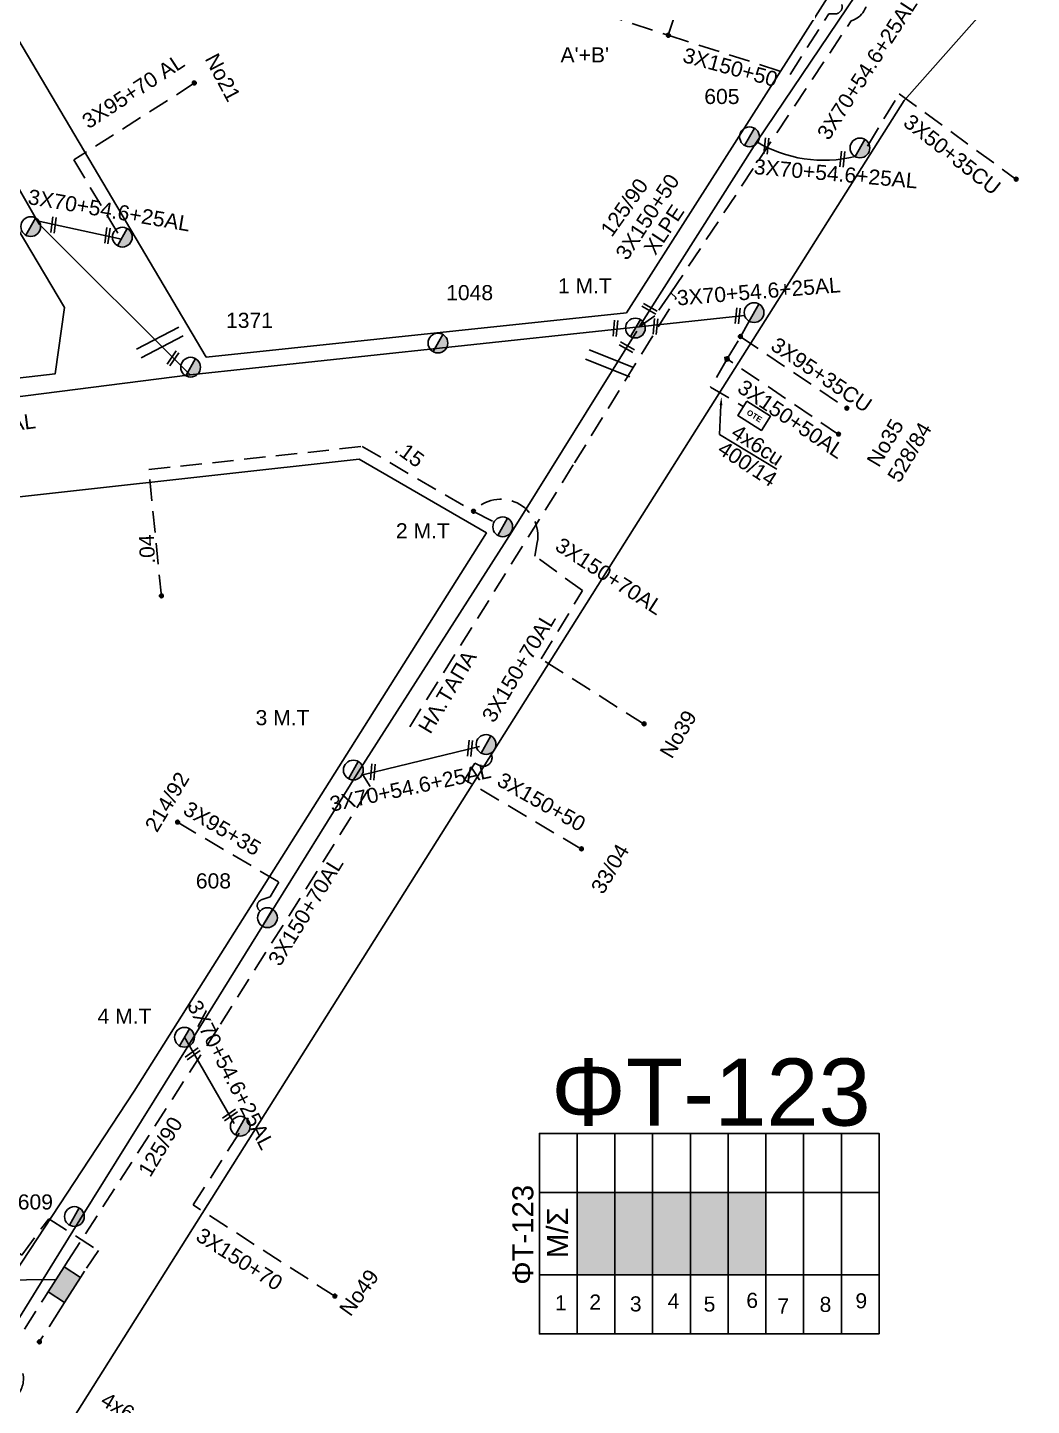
# Model space of a CAD drawing. Header units: millimetres. Extents: x 839 to 3144, y 747 to 1790.
# Drawn here: x 2443.5 to 2563.1, y 979.7 to 1144 of the extents above; entities that cross this region are included whole.
import ezdxf
from ezdxf import colors
from ezdxf.entities.mleader import LeaderData, LeaderLine
from ezdxf.enums import TextEntityAlignment as Align
from ezdxf.math import Vec2, Vec3

# ---------------------------------------------------------------- set-up
doc = ezdxf.new("R2010")
doc.units = ezdxf.units.MM
doc.linetypes.add('DASHED', pattern=[19.05, 12.7, -6.35])
for name, color, linetype in [('Link Box 4 Διευθύνσεων', 7, 'Continuous'), ('Pillar OTE', 7, 'Continuous'), ('Ασφαλειοκιβώτια Χ.Τ 9 αναχωρήσεων', 7, 'Continuous'), ('Γέφυρες Εναερίου Δικτύου', 7, 'DASHED'), ('Γυμνά εναέρια ΧΤ (3Φ)   3x50+35CU', 7, 'Continuous'), ('Γυμνά εναέρια ΧΤ και ΦΟΠ (3Φ)   4x50+16AL', 7, 'Continuous'), ('Επιγραφές - Σχήματα', 7, 'Continuous'), ('Καλώδια ΧΤ   3x150+50AL', 7, 'DASHED'), ('Καλώδια ΧΤ   3x150+70AL', 7, 'DASHED'), ('Καλώδια ΧΤ   3x150AL+50CU', 7, 'DASHED'), ('Καλώδια ΧΤ   3x95+35CU', 7, 'DASHED'), ('Καλώδια ΧΤ   3x95+50CU', 7, 'DASHED'), ('Μηχανική τομή', 7, 'Continuous'), ('Στύλος ΦΜ', 7, 'Continuous'), ('Στύλος ΦΜ @ 1', 7, 'Continuous'), ('Συνδέσεις', 7, 'Continuous'), ('Συνεστραμμένα ΧΤ   3x70+54.6+25AL', 7, 'SYN_LINE'), ('Τομή', 7, 'Continuous'), ('Υπόβαθρο ΔΕΗ', 7, 'Continuous'), ('Υπόγεια Καλώδια Δικτύου ΧΤ   .04', 7, 'DASHED'), ('Υπόγεια Καλώδια Δικτύου ΧΤ   .15', 7, 'DASHED'), ('Υπόγεια καλώδια Παροχών ΧΤ   4x50AL', 7, 'DASHED'), ('Υπόγεια καλώδια Παροχών ΧΤ   4x6', 7, 'DASHED')]:
    doc.layers.add(name, color=color, linetype=linetype)
doc.styles.get("Standard").update_dxf_attribs({"font": 'ARIAL.TTF'})
doc.linetypes.add('SYN_LINE', pattern='A,0.5,-0.0001,["/\\/\\/\\/",Standard,S=0.1,R=0,X=0,Y=-0.05],-0.25', length=0.7501)

# ---------------------------------------------------------------- blocks, each defined once
blk = doc.blocks.new('ΑΣΦΑΛΕΙΟΚΙΒΩΤΙΟ ΥΠΟΣΤΑΘΜΟΥ 9 ΑΝΑΧΩΡΗΣΕΩΝ')
at = {"layer": 'Ασφαλειοκιβώτια Χ.Τ 9 αναχωρήσεων', "ltscale": 40}
for p, q in [((-23.8, 40.36), (24.02, 40.36)), ((-9.72, 40.36), (-9.72, -40.64)), ((9.94, 40.36), (9.94, -40.64)), ((-23.8, 31.36), (24.02, 31.36)), ((-23.8, 22.36), (24.02, 22.36)), ((-23.8, 13.36), (24.02, 13.36)), ((-23.8, 4.36), (24.02, 4.36)), ((-23.8, -4.64), (24.02, -4.64)), ((-23.8, -13.64), (24.02, -13.64)), ((-23.8, -22.64), (24.02, -22.64)), ((-23.8, -31.64), (24.02, -31.64))]:
    blk.add_line(p, q, dxfattribs=at)
at = {"layer": 'Ασφαλειοκιβώτια Χ.Τ 9 αναχωρήσεων'}
blk.add_lwpolyline([(-23.8, -40.64), (24.02, -40.64), (24.02, 40.36), (-23.8, 40.36)], close=True, dxfattribs=at)
for s, p in [('1', (-18.19, 36.66)), ('2', (-17.99, 28.44)), ('3', (-18.43, 18.79)), ('4', (-17.74, 9.77)), ('5', (-18.47, 1.19)), ('6', (-17.59, -8.98)), ('7', (-18.93, -16.39)), ('8', (-18.55, -26.45)), ('9', (-17.69, -35))]:
    blk.add_text(s, height=3.6, rotation=270, dxfattribs=at).set_placement(p)
at = {"layer": 'Ασφαλειοκιβώτια Χ.Τ 9 αναχωρήσεων', "ltscale": 40}
for tag, height, p in [('ΟΝΟΜΑ', 5, (-0.16, 44.31)), ('ΚΕΙΜΕΝΟ 1', 2, (17.06, 35.59)), ('ΚΕΙΜΕΝΟ 2', 2, (17.06, 26.88)), ('ΚΕΙΜΕΝΟ 3', 2, (17.06, 17.69)), ('ΚΕΙΜΕΝΟ 4', 2, (17.06, 8.71)), ('ΚΕΙΜΕΝΟ 5', 2, (17.06, -0.13)), ('ΚΕΙΜΕΝΟ 6', 2, (17.06, -9.05)), ('ΚΕΙΜΕΝΟ 7', 2, (17.06, -18.13)), ('ΚΕΙΜΕΝΟ 8', 2, (17.06, -26.85)), ('ΚΕΙΜΕΝΟ 9', 2, (17.06, -35.99)), ('ΣΧ', 2, (-0.1, -42.64))]:
    blk.add_attdef(tag, text='', height=height, dxfattribs=at).set_placement(p, align=Align.MIDDLE_CENTER)
blk = doc.blocks.new('ΥΠΑΡΧΩΝ ΤΣΙΜΕΝΤΕΝΙΟΣ ΣΤΥΛΟΣ')
at = {"layer": 'Στύλος ΦΜ'}
blk.add_hatch(color=7, dxfattribs=at).paths.add_polyline_path([(-1.29, -2.28, 0.574793), (2.62, 0, 0.268822), (1.3, 2.27)])
at = {"layer": 'Στύλος ΦΜ', "color": 7}
blk.add_line((-1.29, -2.28), (1.3, 2.27), dxfattribs=at)
blk.add_circle((0, 0), 2.62, dxfattribs=at)
at = {"layer": 'Στύλος ΦΜ', "flags": 4}
for tag, p in [('ΑΡΙΘΜΟΣ', (-4.68, 8.05)), ('ΤΥΠΟΣ', (-4.91, 3.03))]:
    blk.add_attdef(tag, p, '', height=4, dxfattribs=at)
blk = doc.blocks.new('ΤΟΜΗ')
at = {"layer": 'Τομή', "ltscale": 40}
for p, q in [((-5.68, 0), (5.68, 0)), ((5.68, -2.33), (-5.68, -2.33))]:
    blk.add_line(p, q, dxfattribs=at)
blk = doc.blocks.new('LINK BOX 4 ΑΝΑΧΩΡΗΣΕΩΝ')
at = {"layer": 'Link Box 4 Διευθύνσεων', "ltscale": 40}
blk.add_hatch(color=256, dxfattribs=at).paths.add_polyline_path([(-3.54, 0), (-3.54, -4.67), (3.54, -4.67), (3.54, 0)])
for p, q in [((-3.54, 0), (-5.33, 0)), ((5.33, 0), (3.54, 0)), ((-3.54, -4.67), (-5.33, -4.67)), ((5.33, -4.67), (3.54, -4.67))]:
    blk.add_line(p, q, dxfattribs=at)
blk.add_lwpolyline([(-3.54, -4.67), (-3.54, 0), (3.54, 0), (3.54, -4.67)], close=True, dxfattribs=at)
blk = doc.blocks.new('ΜΗΧΑΝΙΚΗ ΤΟΜΗ')
at = {"layer": 'Μηχανική τομή', "ltscale": 40}
for p, q in [((-1.89, 0.78), (1.89, 0.78)), ((1.89, 0), (-1.89, 0))]:
    blk.add_line(p, q, dxfattribs=at)
blk = doc.blocks.new('A$C3F94617C')
at = {"layer": 'Μηχανική τομή', "xscale": 0.5, "yscale": 0.5, "zscale": 0.5}
blk.add_blockref('ΜΗΧΑΝΙΚΗ ΤΟΜΗ', (0.95, 0), dxfattribs=at)
blk = doc.blocks.new('_ΣΥΝΔΕΣΗ')
at = {"layer": 'Συνδέσεις', "linetype": 'SYN_LINE', "ltscale": 40}
blk.add_hatch(color=256, dxfattribs=at).paths.add_polyline_path([(0.5, -0.01, 1), (-0.5, -0.01, 1)])
at = {"layer": 'Συνδέσεις'}
blk.add_circle((0, -0.01), 0.5, dxfattribs=at)
blk = doc.blocks.new('PILLAR ΟΤΕ')
at = {"layer": 'Pillar OTE', "ltscale": 40}
blk.add_lwpolyline([(-3.31, 2.02), (3.39, 2.02), (3.39, -1.99), (-3.31, -1.99)], close=True, dxfattribs=at)
at = {"layer": 'Pillar OTE', "insert": (-1.81, 0.71), "char_height": 1.3575, "width": 109.961, "attachment_point": 1}
blk.add_mtext('{\\fArial|b1|i0|c161|p34;OTE}', dxfattribs=at)
blk = doc.blocks.new('TSONTA XT1')
at = {"ltscale": 40}
h = blk.add_hatch(color=256, dxfattribs=at)
h.dxf.hatch_style = 1
h.paths.add_polyline_path([(595.96, 2487.66), (597.07, 2488.77), (595.96, 2489.87), (594.85, 2488.77)])
blk.add_lwpolyline([(594.85, 2488.77), (595.96, 2489.87), (597.07, 2488.77), (595.96, 2487.66)], close=True, dxfattribs=at)

msp = doc.modelspace()

# ---------------------------------------------------------------- hatches: boundary and pattern name
at = {"layer": 'Ασφαλειοκιβώτια Χ.Τ 9 αναχωρήσεων', "ltscale": 0.2}
for color, points in [(173, [(2508.98, 1005.11), (2508.98, 995.29), (2513.48, 995.29), (2513.48, 1005.11)]), (2, [(2513.48, 1005.11), (2513.48, 995.29), (2517.98, 995.29), (2517.98, 1005.11)]), (85, [(2517.98, 1005.11), (2517.98, 995.29), (2522.48, 995.29), (2522.48, 1005.11)]), (151, [(2522.48, 1005.11), (2522.48, 995.29), (2526.98, 995.29), (2526.98, 1005.11)]), (62, [(2526.98, 1005.11), (2526.98, 995.29), (2531.48, 995.29), (2531.48, 1005.11)])]:
    msp.add_hatch(color=color, dxfattribs=at).paths.add_polyline_path(points)

# ---------------------------------------------------------------- linework, layer by layer
at = {"layer": 'Γέφυρες Εναερίου Δικτύου', "color": 30, "ltscale": 0.2}
msp.add_lwpolyline([(2463.34, 1137.35), (2448.98, 1128.21), (2454.65, 1118.77)], dxfattribs=at)
at = {"layer": 'Γέφυρες Εναερίου Δικτύου', "color": 6, "ltscale": 0.2}
msp.add_lwpolyline([(2489.02, 1060.61), (2508.67, 1092.09), (2520.79, 1111.78), (2520.17, 1112.37), (2518.24, 1109.62), (2516.36, 1108.33), (2516.36, 1108.33)], dxfattribs=at)
at = {"layer": 'Γέφυρες Εναερίου Δικτύου', "color": 151, "ltscale": 0.2}
msp.add_lwpolyline([(2438.94, 980.3), (2438.94, 980.3, 1.046886), (2441.07, 985.57), (2445.43, 992.5)], format="xyb", dxfattribs=at)
msp.add_lwpolyline([(2447.39, 991.24), (2444.86, 987.3)], dxfattribs=at)
at = {"layer": 'Γυμνά εναέρια ΧΤ (3Φ)   3x50+35CU', "color": 62, "linetype": 'DASHED', "ltscale": 0.2}
msp.add_lwpolyline([(2543.58, 1129.86), (2547.37, 1136.1), (2561.33, 1125.89)], dxfattribs=at)
at = {"layer": 'Γυμνά εναέρια ΧΤ και ΦΟΠ (3Φ)   4x50+16AL', "color": 6, "ltscale": 0.2}
msp.add_lwpolyline([(2352.71, 1089.91), (2389.06, 1094.31), (2425.72, 1097.88), (2462.85, 1102.6), (2492.56, 1105.77), (2516.36, 1108.33)], dxfattribs=at)
at = {"layer": 'Επιγραφές - Σχήματα', "linetype": 'Continuous', "ltscale": 0.2}
msp.add_line((2446.86, 994.74), (2433.11, 994.58), dxfattribs=at)
at = {"layer": 'Καλώδια ΧΤ   3x150+50AL', "color": 62, "ltscale": 0.2}
msp.add_lwpolyline([(2540.15, 1095.49), (2526.87, 1104.48), (2528.45, 1107.14), (2529.49, 1108.99)], dxfattribs=at)
at = {"layer": 'Καλώδια ΧΤ   3x150+50AL', "color": 151, "ltscale": 0.2}
msp.add_lwpolyline([(2509.49, 1046.05), (2495.54, 1054.32), (2496.8, 1056.3), (2497.34, 1056.03, 0.83395), (2498.56, 1057.65, -2.286713)], format="xyb", dxfattribs=at)
msp.add_lwpolyline([(2429.77, 1006.32), (2442.78, 997.65), (2445.98, 1001.98), (2451.93, 998.18), (2450.26, 995.73)], dxfattribs=at)
at = {"layer": 'Καλώδια ΧΤ   3x150+70AL', "color": 1, "ltscale": 0.2}
msp.add_lwpolyline([(2516.96, 1060.95), (2504.69, 1068.72), (2509.62, 1076.86), (2503.95, 1080.99), (2504.23, 1082.6, 0.754882), (2496.62, 1086.3, 0.497321)], format="xyb", dxfattribs=at)
at = {"layer": 'Καλώδια ΧΤ   3x150+70AL', "color": 151, "ltscale": 0.2}
msp.add_lwpolyline([(2448.3, 996.99), (2466.47, 1025.16), (2484.32, 1053.51), (2483.42, 1054.91)], dxfattribs=at)
at = {"layer": 'Καλώδια ΧΤ   3x150+70AL', "color": 1, "ltscale": 0.2}
msp.add_lwpolyline([(2480.1, 992.73), (2463.2, 1003.62), (2468.69, 1012.22)], dxfattribs=at)
at = {"layer": 'Καλώδια ΧΤ   3x150AL+50CU', "color": 6, "ltscale": 0.2}
msp.add_lwpolyline([(2520.17, 1112.37), (2541.64, 1144.8, 0.903762), (2540.67, 1150.05), (2531.79, 1170.41), (2536.53, 1172.26), (2541.56, 1160.33), (2547.41, 1158.59), (2553, 1165.59), (2555.33, 1163.04)], format="xyb", dxfattribs=at)
at = {"layer": 'Καλώδια ΧΤ   3x95+35CU', "color": 62, "ltscale": 0.2}
msp.add_lwpolyline([(2479.89, 1172.16), (2475.69, 1157.39), (2519.85, 1143.08), (2534.38, 1138.41), (2538.97, 1145.63), (2539.54, 1145.65, 0.595945), (2540.53, 1146.73, -0.333174)], format="xyb", dxfattribs=at)
msp.add_lwpolyline([(2528.45, 1107.14), (2541.13, 1098.59)], dxfattribs=at)
at = {"layer": 'Καλώδια ΧΤ   3x95+35CU', "color": 1, "ltscale": 0.2}
msp.add_lwpolyline([(2461.35, 1049.24), (2473.42, 1042.12), (2472.38, 1040.35), (2471.32, 1039.98, 0.669465), (2471.25, 1038.65, 0.227018)], format="xyb", dxfattribs=at)
at = {"layer": 'Καλώδια ΧΤ   3x95+50CU', "color": 62, "ltscale": 0.2}
msp.add_lwpolyline([(2519.85, 1143.08), (2524.48, 1157.14)], dxfattribs=at)
at = {"layer": 'Συνεστραμμένα ΧΤ   3x70+54.6+25AL', "color": 30, "ltscale": 20}
msp.add_lwpolyline([(2462.85, 1102.6), (2444.83, 1120.57), (2431.76, 1143.36), (2416.43, 1167.79), (2407.84, 1197.37), (2378.97, 1230.63), (2371.45, 1256.58), (2350.38, 1292.31)], dxfattribs=at)
at = {"layer": 'Συνεστραμμένα ΧΤ   3x70+54.6+25AL', "color": 62, "ltscale": 20}
msp.add_lwpolyline([(2516.36, 1108.33), (2530.35, 1130.35), (2542.26, 1147.98), (2553.31, 1158.98)], dxfattribs=at)
at = {"layer": 'Συνεστραμμένα ΧΤ   3x70+54.6+25AL', "color": 30, "ltscale": 10}
msp.add_lwpolyline([(2444.59, 1120.96), (2454.65, 1118.77)], dxfattribs=at)
at = {"layer": 'Συνεστραμμένα ΧΤ   3x70+54.6+25AL', "color": 62, "ltscale": 15}
msp.add_lwpolyline([(2516.36, 1108.33), (2528.95, 1109.65)], dxfattribs=at)
at = {"layer": 'Συνεστραμμένα ΧΤ   3x70+54.6+25AL', "color": 1, "ltscale": 20}
msp.add_lwpolyline([(2437.55, 982.3), (2449.71, 1001.84), (2462.89, 1023.04), (2472.12, 1037.89), (2482.89, 1055.2), (2501.21, 1083.87), (2516.11, 1107.81)], dxfattribs=at)
at = {"layer": 'Συνεστραμμένα ΧΤ   3x70+54.6+25AL', "color": 151, "ltscale": 15}
msp.add_lwpolyline([(2483.42, 1054.91), (2497.33, 1058.28)], dxfattribs=at)
at = {"layer": 'Συνεστραμμένα ΧΤ   3x70+54.6+25AL', "color": 1, "ltscale": 15}
msp.add_lwpolyline([(2462.17, 1023.61), (2468.11, 1013.33)], dxfattribs=at)
at = {"layer": 'Συνεστραμμένα ΧΤ   3x70+54.6+25AL', "color": 62, "ltscale": 10}
msp.add_arc((2538.38, 1143.73), 15.56, 238.9219, 283.8882, dxfattribs=at)
at = {"layer": 'Υπόβαθρο ΔΕΗ'}
for points in [[(2534.48, 911.54), (2446.26, 974.01), (2515.78, 1084.35), (2547.98, 1135.31), (2615.62, 1211.63), (2684.56, 1289.73), (2704.29, 1262.13), (2742.45, 1247.53), (2689.38, 1168.31), (2639.25, 1087.91), (2593.48, 1011.15), (2555.21, 946.45), (2534.48, 911.54)], [(2316.43, 828.48), (2299.13, 839.46), (2316.64, 913.86), (2341.49, 1018.78), (2355.3, 1079.36), (2413.77, 1084.85), (2482.99, 1092.53), (2498.16, 1083.75), (2456.16, 1017.18), (2393.75, 922.22), (2353.85, 863.34), (2316.43, 828.48)]]:
    msp.add_lwpolyline(points, dxfattribs=at)
for points in [[(2355.06, 1092.19), (2401.84, 1097.55), (2446.74, 1102.71), (2447.86, 1110.62), (2397.01, 1196.24), (2359.54, 1259.08), (2349.31, 1275.84), (2340.58, 1276.96), (2309.3, 1235.71), (2336.68, 1185.61), (2354.4, 1152.12)], [(2464.74, 1104.71), (2514.86, 1109.97), (2539.41, 1148.54), (2511.53, 1212.49), (2414.3, 1190)]]:
    msp.add_lwpolyline(points, close=True, dxfattribs=at)
at = {"layer": 'Υπόγεια Καλώδια Δικτύου ΧΤ   .04', "color": 1, "ltscale": 0.2}
msp.add_lwpolyline([(2459.41, 1076.21), (2457.92, 1091.3)], dxfattribs=at)
at = {"layer": 'Υπόγεια Καλώδια Δικτύου ΧΤ   .15', "color": 1, "ltscale": 0.2}
msp.add_lwpolyline([(2457.92, 1091.3), (2483.37, 1094.05), (2496.62, 1086.3), (2499.94, 1084.6)], dxfattribs=at)
at = {"layer": 'Υπόγεια καλώδια Παροχών ΧΤ   4x6', "color": 62, "linetype": 'DASHED', "ltscale": 0.2}
msp.add_lwpolyline([(2526.87, 1104.48), (2524.89, 1101.13), (2528.77, 1098.83)], dxfattribs=at)

# ---------------------------------------------------------------- block references
at = {"layer": 'Link Box 4 Διευθύνσεων', "xscale": 0.5000000000000366, "yscale": 0.5000000000000366, "zscale": 0.5000000000000366, "rotation": 57.40127567530714}
msp.add_blockref('LINK BOX 4 ΑΝΑΧΩΡΗΣΕΩΝ', (2446.86, 994.74), dxfattribs=at)
at = {"layer": 'Pillar OTE', "xscale": 0.5, "yscale": 0.5, "zscale": 0.5, "rotation": 327.4460202459065}
msp.add_blockref('PILLAR ΟΤΕ', (2530.05, 1097.71), dxfattribs=at)
at = {"layer": 'Ασφαλειοκιβώτια Χ.Τ 9 αναχωρήσεων', "xscale": 0.5, "yscale": 0.5, "zscale": 0.5, "rotation": 90}
msp.add_blockref('ΑΣΦΑΛΕΙΟΚΙΒΩΤΙΟ ΥΠΟΣΤΑΘΜΟΥ 9 ΑΝΑΧΩΡΗΣΕΩΝ', (2524.66, 1000.14), dxfattribs=at).add_auto_attribs({'ΟΝΟΜΑ': 'ΦΤ-123'})
at = {"layer": 'Επιγραφές - Σχήματα', "ltscale": 0.2}
for p, rotation in [((2531.44, 1130.84), 264.4436396679188), ((2540.49, 1129.27), 264.4436396679188), ((2446.49, 1121.42), 262.4622958647792), ((2452.91, 1120.15), 262.4622958647794), ((2516.7, 1110.77), 330.2214212149963), ((2528.02, 1110.58), 264.4436396679188), ((2513.44, 1109.1), 264.4436396679188), ((2518.21, 1109.31), 264.4436396679188), ((2513.97, 1106.19), 330.2214212149963), ((2461.17, 1105.44), 235.4778137532386), ((2496.1, 1059.03), 264.4436396679187), ((2484.52, 1056.2), 264.4436396679187), ((2463.82, 1022.34), 214.8835254479417), ((2468.26, 1015.06), 214.8835254479417)]:
    msp.add_blockref('A$C3F94617C', p, dxfattribs=dict(at, rotation=rotation))
at = {"layer": 'Στύλος ΦΜ @ 1', "ltscale": 40}
ref = msp.add_blockref('ΥΠΑΡΧΩΝ ΤΣΙΜΕΝΤΕΝΙΟΣ ΣΤΥΛΟΣ', (2529.53, 1130.97), dxfattribs=dict(at, xscale=0.4499999999998181, yscale=0.4499999999998181, zscale=0.4499999999998181))
ref.add_attrib('ΤΥΠΟΣ', '605', (2524.14, 1134.88), dxfattribs={"layer": 'Στύλος ΦΜ', "height": 1.8, "flags": 4})
at = {"layer": 'Στύλος ΦΜ @ 1', "ltscale": 40, "xscale": 0.4499999999998181, "yscale": 0.4499999999998181, "zscale": 0.4499999999998181}
for p in [(2542.7, 1129.64), (2454.76, 1119.01), (2530.07, 1110.01), (2498.12, 1058.52), (2468.82, 1013.01)]:
    msp.add_blockref('ΥΠΑΡΧΩΝ ΤΣΙΜΕΝΤΕΝΙΟΣ ΣΤΥΛΟΣ', p, dxfattribs=at)
at = {"layer": 'Στύλος ΦΜ @ 1', "ltscale": 40}
ref = msp.add_blockref('ΥΠΑΡΧΩΝ ΤΣΙΜΕΝΤΕΝΙΟΣ ΣΤΥΛΟΣ', (2443.84, 1120.26), dxfattribs=dict(at, xscale=0.4499999999998181, yscale=0.4499999999998181, zscale=0.4499999999998181))
ref.add_attrib('ΤΥΠΟΣ', '2244', (2434.35, 1115.47), dxfattribs={"layer": 'Στύλος ΦΜ', "height": 1.8, "flags": 4})
ref = msp.add_blockref('ΥΠΑΡΧΩΝ ΤΣΙΜΕΝΤΕΝΙΟΣ ΣΤΥΛΟΣ', (2515.93, 1108.17), dxfattribs=dict(at, xscale=0.4499999999998181, yscale=0.4499999999998181, zscale=0.4499999999998181))
ref.add_attrib('ΤΥΠΟΣ', '1 M.T', (2506.69, 1112.31), dxfattribs={"layer": 'Στύλος ΦΜ', "height": 1.8, "flags": 4})
ref = msp.add_blockref('ΥΠΑΡΧΩΝ ΤΣΙΜΕΝΤΕΝΙΟΣ ΣΤΥΛΟΣ', (2492.38, 1106.38), dxfattribs=dict(at, xscale=0.4499999999998181, yscale=0.4499999999998181, zscale=0.4499999999998181))
ref.add_attrib('ΤΥΠΟΣ', '1048', (2493.37, 1111.49), dxfattribs={"layer": 'Στύλος ΦΜ', "height": 1.8, "flags": 4})
ref = msp.add_blockref('ΥΠΑΡΧΩΝ ΤΣΙΜΕΝΤΕΝΙΟΣ ΣΤΥΛΟΣ', (2462.9, 1103.5), dxfattribs=dict(at, xscale=0.4499999999998181, yscale=0.4499999999998181, zscale=0.4499999999998181))
ref.add_attrib('ΤΥΠΟΣ', '1371', (2467.12, 1108.19), dxfattribs={"layer": 'Στύλος ΦΜ', "height": 1.8, "flags": 4})
ref = msp.add_blockref('ΥΠΑΡΧΩΝ ΤΣΙΜΕΝΤΕΝΙΟΣ ΣΤΥΛΟΣ', (2500.11, 1084.47), dxfattribs=dict(at, xscale=0.4499999999998181, yscale=0.4499999999998181, zscale=0.4499999999998181))
ref.add_attrib('ΤΥΠΟΣ', '2 M.T', (2487.37, 1083.1), dxfattribs={"layer": 'Στύλος ΦΜ', "height": 1.8, "flags": 4})
ref = msp.add_blockref('ΥΠΑΡΧΩΝ ΤΣΙΜΕΝΤΕΝΙΟΣ ΣΤΥΛΟΣ', (2482.3, 1055.47), dxfattribs=dict(at, xscale=0.4499999999998181, yscale=0.4499999999998181, zscale=0.4499999999998181))
ref.add_attrib('ΤΥΠΟΣ', '3 M.T', (2470.64, 1060.82), dxfattribs={"layer": 'Στύλος ΦΜ', "height": 1.8, "flags": 4})
ref = msp.add_blockref('ΥΠΑΡΧΩΝ ΤΣΙΜΕΝΤΕΝΙΟΣ ΣΤΥΛΟΣ', (2472.06, 1037.87), dxfattribs=dict(at, xscale=0.4499999999998181, yscale=0.4499999999998181, zscale=0.4499999999998181))
ref.add_attrib('ΤΥΠΟΣ', '608', (2463.52, 1041.36), dxfattribs={"layer": 'Στύλος ΦΜ', "height": 1.8, "flags": 4})
ref = msp.add_blockref('ΥΠΑΡΧΩΝ ΤΣΙΜΕΝΤΕΝΙΟΣ ΣΤΥΛΟΣ', (2462.17, 1023.61), dxfattribs=dict(at, xscale=0.4499999999998181, yscale=0.4499999999998181, zscale=0.4499999999998181))
ref.add_attrib('ΤΥΠΟΣ', '4 M.T', (2451.8, 1025.22), dxfattribs={"layer": 'Στύλος ΦΜ', "height": 1.8, "flags": 4})
ref = msp.add_blockref('ΥΠΑΡΧΩΝ ΤΣΙΜΕΝΤΕΝΙΟΣ ΣΤΥΛΟΣ', (2449.04, 1002.24), dxfattribs=dict(at, xscale=0.4499999999998181, yscale=0.4499999999998181, zscale=0.4499999999998181))
ref.add_attrib('ΤΥΠΟΣ', '609', (2442.29, 1003.08), dxfattribs={"layer": 'Στύλος ΦΜ', "height": 1.8, "flags": 4})
at = {"layer": 'Συνδέσεις', "xscale": 0.4500000000000455, "yscale": 0.4500000000000455, "zscale": 0.4500000000000455}
for p in [(2519.85, 1143.08), (2463.34, 1137.39), (2561.33, 1125.93), (2528.44, 1107.17), (2541.13, 1098.62), (2540.15, 1095.53), (2496.62, 1086.33), (2459.41, 1076.24), (2516.96, 1060.99), (2461.35, 1049.27), (2509.49, 1046.08), (2480.1, 992.77), (2444.87, 987.3)]:
    msp.add_blockref('_ΣΥΝΔΕΣΗ', p, dxfattribs=at)
at = {"layer": 'Συνδέσεις', "xscale": 0.3075184835441076, "yscale": 0.3075184835441076, "zscale": 0.3075184835441076, "rotation": 57.7162025301284}
msp.add_blockref('TSONTA XT1', (3076, 540.76), dxfattribs=at)
at = {"layer": 'Τομή'}
for p, xscale, yscale, zscale, rotation in [((2458.97, 1106.95), 0.4999999999999533, 0.4999999999999533, 0.4999999999999533, 27.62359243298543), ((2513.06, 1104.5), 0.4999999999999885, 0.4999999999999885, 0.4999999999999885, 338.2173888879052)]:
    msp.add_blockref('ΤΟΜΗ', p, dxfattribs=dict(at, xscale=xscale, yscale=yscale, zscale=zscale, rotation=rotation))

# ---------------------------------------------------------------- texts
at = {"layer": 'Γέφυρες Εναερίου Δικτύου', "ltscale": 0.2}
msp.add_text('3X95+70 AL', height=1.8, rotation=33.2499, dxfattribs=at).set_placement((2456.05, 1136.41), align=Align.MIDDLE)
at = {"layer": 'Γυμνά εναέρια ΧΤ (3Φ)   3x50+35CU', "ltscale": 0.2}
msp.add_text('3X50+35CU', height=1.8, rotation=321.9377, dxfattribs=at).set_placement((2553.7, 1128.87), align=Align.MIDDLE)
at = {"layer": 'Γυμνά εναέρια ΧΤ και ΦΟΠ (3Φ)   4x50+16AL', "ltscale": 0.2}
msp.add_text('4X50+16AL', height=1.8, rotation=7.4404, dxfattribs=at).set_placement((2437.86, 1096.28), align=Align.MIDDLE)
at = {"layer": 'Επιγραφές - Σχήματα', "ltscale": 0.2, "attachment_point": 1}
for s, insert, char_height, width, rotation in [('Νο21', (2466.13, 1141.13), 1.8, 9.756, 297.9096), ('125/90', (2511.64, 1119.95), 1.8, 9.756, 54.564), ('Νο35', (2543.4, 1092.37), 1.8, 9.756, 59.3793), ('528/84', (2545.87, 1090.52), 1.8, 9.756, 59.3793), ('ΗΛ.ΤΑΠΑ', (2489.93, 1060.58), 1.8, 9.756, 59.089), ('Νο39', (2518.72, 1057.62), 1.8, 9.756, 59.3793), ('214/92', (2457.34, 1048.85), 1.8, 9.756, 59.089), ('33/04', (2510.52, 1041.45), 1.8, 9.756, 59.3793), ('125/90', (2456.54, 1007.74), 1.8, 9.756, 59.089), ('Μ/Σ', (2505.38, 997.29), 2.5, 1.8101, 90), ('\\pt7.2;Νο49', (2480.49, 991.26), 1.8, 9.756, 54.3561), ('4x6', (2452.95, 981.42), 1.8, 9.756, 328.9936)]:
    msp.add_mtext(s, dxfattribs=dict(at, insert=insert, char_height=char_height, width=width, rotation=rotation))
at = {"layer": 'Επιγραφές - Σχήματα', "color": 1, "linetype": 'Continuous', "ltscale": 0.2, "insert": (2507, 1141.64), "char_height": 1.8, "width": 6.6738, "attachment_point": 1}
msp.add_mtext("Α'+Β'", dxfattribs=at)
at = {"layer": 'Επιγραφές - Σχήματα', "ltscale": 0.2, "insert": (2505.87, 1021.08), "char_height": 8, "width": 39.9345, "attachment_point": 1}
msp.add_mtext('ΦΤ-123', dxfattribs=at)
at = {"layer": 'Καλώδια ΧΤ   3x150+50AL', "ltscale": 0.2}
for s, rotation, p in [('3X150+50', 56.6814, (2517.35, 1121.44)), ('ΧLPΕ', 56.6814, (2519.33, 1119.91)), ('3X95+35CU', 326, (2538.12, 1102.6)), ('3X150+50AL', 326, (2534.5, 1097.32)), ('3X150+50', 330.5052, (2504.73, 1051.68))]:
    msp.add_text(s, height=1.8, rotation=rotation, dxfattribs=at).set_placement(p, align=Align.MIDDLE)
at = {"layer": 'Καλώδια ΧΤ   3x150+70AL', "ltscale": 0.2}
for s, rotation, p in [('3X150+70AL', 327.0554, (2512.83, 1078.59)), ('3X150+70AL', 59.3071, (2502.02, 1067.73)), ('3X150+70AL', 58.4455, (2476.61, 1038.64)), ('3X150+70', 327.5535, (2468.72, 997.17))]:
    msp.add_text(s, height=1.8, rotation=rotation, dxfattribs=at).set_placement(p, align=Align.MIDDLE)
at = {"layer": 'Καλώδια ΧΤ   3x95+35CU', "ltscale": 0.2}
msp.add_text('3X95+35', height=1.8, rotation=329.4447, dxfattribs=at).set_placement((2466.68, 1048.52), align=Align.MIDDLE)
at = {"layer": 'Καλώδια ΧΤ   3x95+50CU', "ltscale": 0.2}
msp.add_text('3X150+50', height=1.8, rotation=344.815, dxfattribs=at).set_placement((2527.25, 1139.27), align=Align.MIDDLE)
at = {"layer": 'Συνεστραμμένα ΧΤ   3x70+54.6+25AL', "ltscale": 20}
for rotation, p in [(57.0002, (2543.55, 1139.14)), (354.9457, (2539.82, 1126.57)), (350.2834, (2453.2, 1122.21)), (4.6646, (2530.63, 1112.55)), (12.037, (2489.09, 1053.42)), (297.1433, (2467.7, 1019.13))]:
    msp.add_text('3X70+54.6+25AL', height=1.8, rotation=rotation, dxfattribs=at).set_placement(p, align=Align.MIDDLE)
at = {"layer": 'Υπόγεια Καλώδια Δικτύου ΧΤ   .04', "ltscale": 0.2}
msp.add_text('.04', height=1.8, rotation=92.1631, dxfattribs=at).set_placement((2457.69, 1081.81), align=Align.MIDDLE)
at = {"layer": 'Υπόγεια Καλώδια Δικτύου ΧΤ   .15', "ltscale": 0.2}
msp.add_text('.15', height=1.8, rotation=324.0535, dxfattribs=at).set_placement((2489, 1093.17), align=Align.MIDDLE)
at = {"layer": 'Υπόγεια καλώδια Παροχών ΧΤ   4x50AL', "color": 7, "ltscale": 0.2, "char_height": 1.8, "attachment_point": 1, "rotation": 327}
for s, insert in [('4x6cu', (2528.17, 1096.81)), ('400/14', (2526.56, 1094.84))]:
    msp.add_mtext_dynamic_manual_height_columns(s, width=1.8, gutter_width=12.5, heights=[0.118], dxfattribs=dict(at, insert=insert))

# ---------------------------------------------------------------- leaders
at = {"layer": 'Υπόβαθρο ΔΕΗ'}
ml = msp.add_multileader_mtext('Standard', dxfattribs=at)
ml.set_content('', color=256)
ml.set_leader_properties()
ml.build(insert=Vec2(0, 0))
ml.multileader.update_dxf_attribs({"arrow_head_size": 1})
ctx = ml.context
ctx.base_point, ctx.arrow_head_size, ctx.plane_origin, ctx.plane_x_axis, ctx.plane_y_axis = Vec3(2536.24, 1089.28), 1, Vec3(2526.18, 1099.97), Vec3(-0.857167, 0.515038), Vec3(-0.515038, -0.857167)
ctx.text_align_type = 2
notes = []
notes.append((ctx, [(0, (1, 1, 0), (2525.95, 1095.46), (0.857167, -0.515038), 8, [(0, [(2526.18, 1099.97)], 0, [])])]))
ctx.mtext.insert, ctx.mtext.text_direction, ctx.mtext.rotation, ctx.mtext.alignment, ctx.mtext.flow_direction = Vec3(2533.49, 1088.6), Vec3(-0.857167, 0.515038), 2.600541, 3, 5
for ctx, leaders in notes:
    for number, flags, end, landing, length, lines in leaders:
        leader = LeaderData()
        leader.index, (leader.has_last_leader_line, leader.has_dogleg_vector, leader.attachment_direction) = number, flags
        leader.last_leader_point, leader.dogleg_vector, leader.dogleg_length = Vec3(end), Vec3(landing), length
        for number, points, colour, breaks in lines:
            line = LeaderLine()
            line.index, line.vertices, line.color, line.breaks = number, Vec3.list(points), colors.encode_raw_color(colour), breaks
            leader.lines.append(line)
        ctx.leaders.append(leader)

doc.saveas('drawing.dxf')
